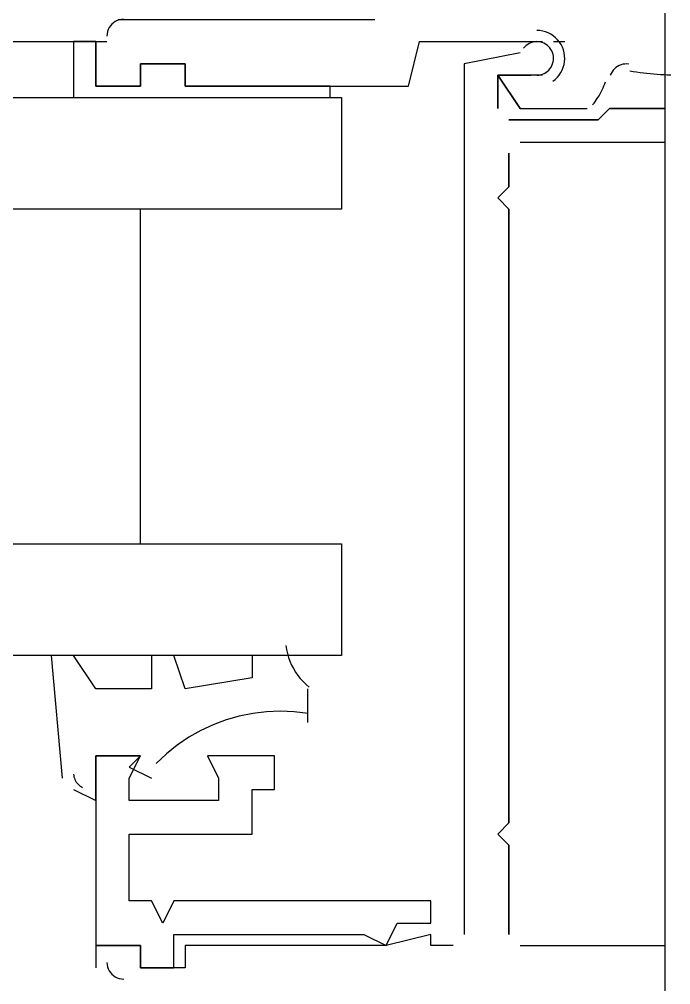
# Model space of a CAD drawing. Header units: millimetres. Extents: x 7649 to 34105, y 3983 to 25377.
# Drawn here: x 31865.79 to 31896.66, y 20700.91 to 20746.69 of the extents above; entities that cross this region are included whole.
import ezdxf

# ---------------------------------------------------------------- set-up
doc = ezdxf.new("R2010")
doc.units = ezdxf.units.MM

msp = doc.modelspace()

# ---------------------------------------------------------------- linework, layer by layer
at = {"layer": 'GEOMETRY', "color": 7}
for p, q in [((31870.05281, 20746.29159), (31870.00682, 20746.19994)), ((31870.10983, 20746.37601), (31870.05281, 20746.29159)), ((31870.17693, 20746.45224), (31870.10983, 20746.37601)), ((31870.25316, 20746.51933), (31870.17693, 20746.45224)), ((31870.33757, 20746.57635), (31870.25316, 20746.51933)), ((31870.42923, 20746.62235), (31870.33757, 20746.57635)), ((31870.52718, 20746.65637), (31870.42923, 20746.62235)), ((31870.47361, 20746.68472), (31882.64444, 20746.68472)), ((31870.63049, 20746.67748), (31870.52718, 20746.65637)), ((31870.73819, 20746.68472), (31870.63049, 20746.67748)), ((31869.95169, 20745.99868), (31869.94444, 20745.89097)), ((31869.9728, 20746.10198), (31869.95169, 20745.99868)), ((31870.00682, 20746.19994), (31869.9728, 20746.10198)), ((31890.46006, 20746.14788), (31890.31736, 20746.15556)), ((31890.59905, 20746.12531), (31890.46006, 20746.14788)), ((31890.73339, 20746.08853), (31890.59905, 20746.12531)), ((31890.86215, 20746.03824), (31890.73339, 20746.08853)), ((31890.98439, 20745.9751), (31890.86215, 20746.03824)), ((31891.09917, 20745.89983), (31890.98439, 20745.9751)), ((31891.20555, 20745.81309), (31891.09917, 20745.89983)), ((31891.3026, 20745.71557), (31891.20555, 20745.81309)), ((31191.55278, 20745.62639), (31869.94444, 20745.62639)), ((31192.61111, 20745.62639), (31869.41528, 20745.62639)), ((31869.41528, 20745.62639), (31868.35694, 20745.62639)), ((31868.35694, 20745.62639), (31868.35694, 20742.98056)), ((31869.41528, 20743.50972), (31869.41528, 20745.62639)), ((31869.41528, 20745.62639), (31869.41528, 20743.50972)), ((31884.23194, 20743.50972), (31884.76111, 20745.62639)), ((31884.76111, 20745.62639), (31890.05278, 20745.62639)), ((31884.76111, 20745.62639), (31890.58194, 20745.62639)), ((31889.74544, 20745.3831), (31889.68553, 20745.31308)), ((31889.81185, 20745.44471), (31889.74544, 20745.3831)), ((31889.88393, 20745.4977), (31889.81185, 20745.44471)), ((31889.96085, 20745.54188), (31889.88393, 20745.4977)), ((31890.04178, 20745.57703), (31889.96085, 20745.54188)), ((31890.12588, 20745.60295), (31890.04178, 20745.57703)), ((31890.21234, 20745.61943), (31890.12588, 20745.60295)), ((31890.3003, 20745.62626), (31890.21234, 20745.61943)), ((31890.38896, 20745.62324), (31890.3003, 20745.62626)), ((31890.47746, 20745.61016), (31890.38896, 20745.62324)), ((31890.56499, 20745.58682), (31890.47746, 20745.61016)), ((31890.65071, 20745.553), (31890.56499, 20745.58682)), ((31890.73198, 20745.50954), (31890.65071, 20745.553)), ((31890.80642, 20745.45793), (31890.73198, 20745.50954)), ((31890.87368, 20745.39893), (31890.80642, 20745.45793)), ((31890.93336, 20745.33331), (31890.87368, 20745.39893)), ((31891.11111, 20745.62639), (31891.64028, 20745.62639)), ((31891.38938, 20745.60797), (31891.3026, 20745.71557)), ((31891.46495, 20745.49097), (31891.38938, 20745.60797)), ((31891.52837, 20745.36525), (31891.46495, 20745.49097)), ((31891.57871, 20745.2315), (31891.52837, 20745.36525)), ((31889.52361, 20745.09722), (31886.87778, 20744.56806)), ((31890.98509, 20745.26183), (31890.93336, 20745.33331)), ((31891.02848, 20745.18526), (31890.98509, 20745.26183)), ((31891.06317, 20745.10438), (31891.02848, 20745.18526)), ((31891.08875, 20745.01994), (31891.06317, 20745.10438)), ((31891.10486, 20744.93271), (31891.08875, 20745.01994)), ((31891.11112, 20744.84346), (31891.10486, 20744.93271)), ((31891.61442, 20745.09313), (31891.57871, 20745.2315)), ((31891.63481, 20744.9538), (31891.61442, 20745.09313)), ((31891.64025, 20744.81462), (31891.63481, 20744.9538)), ((31873.64861, 20744.56806), (31871.53194, 20744.56806)), ((31871.53194, 20744.56806), (31871.53194, 20743.50972)), ((31871.53194, 20743.50972), (31871.53194, 20744.56806)), ((31871.53194, 20744.56806), (31873.64861, 20744.56806)), ((31873.64861, 20743.50972), (31873.64861, 20744.56806)), ((31873.64861, 20744.56806), (31873.64861, 20743.50972)), ((31886.87778, 20744.56806), (31886.87778, 20703.29306)), ((31890.99002, 20744.4111), (31891.03318, 20744.48946)), ((31891.03318, 20744.48946), (31891.06758, 20744.57327)), ((31891.06758, 20744.57327), (31891.09255, 20744.66197)), ((31891.09255, 20744.66197), (31891.10714, 20744.75296)), ((31891.10714, 20744.75296), (31891.11112, 20744.84346)), ((31891.5706, 20744.40897), (31891.60777, 20744.54111)), ((31891.60777, 20744.54111), (31891.63111, 20744.67669)), ((31891.63111, 20744.67669), (31891.64025, 20744.81462)), ((31894.14334, 20744.45556), (31894.06778, 20744.40428)), ((31894.14334, 20744.45556), (31894.06778, 20744.40428)), ((31894.22428, 20744.49786), (31894.14334, 20744.45556)), ((31894.22428, 20744.49786), (31894.14334, 20744.45556)), ((31894.30977, 20744.53068), (31894.22428, 20744.49786)), ((31894.30977, 20744.53068), (31894.22428, 20744.49786)), ((31894.39897, 20744.55353), (31894.30977, 20744.53068)), ((31894.39897, 20744.55353), (31894.30977, 20744.53068)), ((31894.49108, 20744.56592), (31894.39897, 20744.55353)), ((31894.49108, 20744.56592), (31894.39897, 20744.55353)), ((31894.58526, 20744.56735), (31894.49108, 20744.56592)), ((31894.58526, 20744.56735), (31894.49108, 20744.56592)), ((31894.68069, 20744.55734), (31894.58526, 20744.56735)), ((31894.68069, 20744.55734), (31894.58526, 20744.56735)), ((31889.52361, 20742.45139), (31888.46528, 20744.03889)), ((31888.46528, 20744.03889), (31888.46528, 20742.45139)), ((31888.46528, 20742.45139), (31888.46528, 20744.03889)), ((31888.46528, 20744.03889), (31890.05278, 20744.03889)), ((31890.58194, 20744.03889), (31888.46528, 20744.03889)), ((31888.46528, 20744.03889), (31889.52361, 20742.45139)), ((31890.31736, 20744.03889), (31890.40936, 20744.0442)), ((31890.40936, 20744.0442), (31890.4986, 20744.05977)), ((31890.4986, 20744.05977), (31890.58441, 20744.08507)), ((31890.58441, 20744.08507), (31890.66614, 20744.11956)), ((31890.66614, 20744.11956), (31890.7431, 20744.16271)), ((31890.7431, 20744.16271), (31890.81464, 20744.21397)), ((31890.81464, 20744.21397), (31890.88008, 20744.27281)), ((31890.88008, 20744.27281), (31890.93877, 20744.3387)), ((31890.93877, 20744.3387), (31890.99002, 20744.4111)), ((31891.29105, 20743.93694), (31891.37983, 20744.04427)), ((31891.37983, 20744.04427), (31891.45626, 20744.15946)), ((31891.45626, 20744.15946), (31891.51997, 20744.28139)), ((31891.51997, 20744.28139), (31891.5706, 20744.40897)), ((31893.83572, 20744.11917), (31893.79938, 20744.03036)), ((31893.83572, 20744.11917), (31893.79938, 20744.03036)), ((31893.88156, 20744.20146), (31893.83572, 20744.11917)), ((31893.88156, 20744.20146), (31893.83572, 20744.11917)), ((31893.93606, 20744.27673), (31893.88156, 20744.20146)), ((31893.93606, 20744.27673), (31893.88156, 20744.20146)), ((31893.99841, 20744.3445), (31893.93606, 20744.27673)), ((31893.99841, 20744.3445), (31893.93606, 20744.27673)), ((31894.06778, 20744.40428), (31893.99841, 20744.3445)), ((31894.06778, 20744.40428), (31893.99841, 20744.3445)), ((31894.72655, 20744.24253), (31894.88672, 20744.21682)), ((31894.72655, 20744.24253), (31894.88672, 20744.21682)), ((31894.88672, 20744.21682), (31895.04714, 20744.19284)), ((31894.88672, 20744.21682), (31895.04714, 20744.19284)), ((31895.04714, 20744.19284), (31895.20779, 20744.17059)), ((31895.04714, 20744.19284), (31895.20779, 20744.17059)), ((31895.20779, 20744.17059), (31895.36865, 20744.15007)), ((31895.20779, 20744.17059), (31895.36865, 20744.15007)), ((31895.36865, 20744.15007), (31895.52971, 20744.13128)), ((31895.36865, 20744.15007), (31895.52971, 20744.13128)), ((31895.52971, 20744.13128), (31895.69097, 20744.11423)), ((31895.52971, 20744.13128), (31895.69097, 20744.11423)), ((31895.69097, 20744.11423), (31895.8524, 20744.09891)), ((31895.69097, 20744.11423), (31895.8524, 20744.09891)), ((31895.8524, 20744.09891), (31896.01398, 20744.08532)), ((31895.8524, 20744.09891), (31896.01398, 20744.08532)), ((31896.01398, 20744.08532), (31896.17572, 20744.07348)), ((31896.01398, 20744.08532), (31896.17572, 20744.07348)), ((31896.17572, 20744.07348), (31896.33758, 20744.06337)), ((31896.17572, 20744.07348), (31896.33758, 20744.06337)), ((31896.33758, 20744.06337), (31896.49957, 20744.055)), ((31896.33758, 20744.06337), (31896.49957, 20744.055)), ((31896.49957, 20744.055), (31896.66166, 20744.04838)), ((31896.49957, 20744.055), (31896.66166, 20744.04838)), ((31891.07796, 20743.75024), (31891.19031, 20743.83856)), ((31891.19031, 20743.83856), (31891.29105, 20743.93694)), ((31893.45841, 20743.43102), (31893.49954, 20743.5271)), ((31893.45841, 20743.43102), (31893.49954, 20743.5271)), ((31893.49954, 20743.5271), (31893.53777, 20743.62447)), ((31893.49954, 20743.5271), (31893.53777, 20743.62447)), ((31893.53777, 20743.62447), (31893.57306, 20743.72307)), ((31893.53777, 20743.62447), (31893.57306, 20743.72307)), ((31871.53194, 20743.50972), (31869.41528, 20743.50972)), ((31869.41528, 20743.50972), (31871.53194, 20743.50972)), ((31880.52778, 20743.50972), (31873.64861, 20743.50972)), ((31873.64861, 20743.50972), (31884.23194, 20743.50972)), ((31880.52778, 20742.98056), (31880.52778, 20743.50972)), ((31893.26556, 20743.06095), (31893.31795, 20743.15121)), ((31893.26556, 20743.06095), (31893.31795, 20743.15121)), ((31893.31795, 20743.15121), (31893.36758, 20743.24302)), ((31893.31795, 20743.15121), (31893.36758, 20743.24302)), ((31893.36758, 20743.24302), (31893.41441, 20743.33631)), ((31893.36758, 20743.24302), (31893.41441, 20743.33631)), ((31893.41441, 20743.33631), (31893.45841, 20743.43102)), ((31893.41441, 20743.33631), (31893.45841, 20743.43102)), ((31868.35694, 20742.98056), (31880.52778, 20742.98056)), ((31892.96339, 20742.63508), (31893.02906, 20742.71665)), ((31892.96339, 20742.63508), (31893.02906, 20742.71665)), ((31893.02906, 20742.71665), (31893.09215, 20742.80009)), ((31893.02906, 20742.71665), (31893.09215, 20742.80009)), ((31893.09215, 20742.80009), (31893.15262, 20742.88532)), ((31893.09215, 20742.80009), (31893.15262, 20742.88532)), ((31893.15262, 20742.88532), (31893.21043, 20742.9723)), ((31893.15262, 20742.88532), (31893.21043, 20742.9723)), ((31893.21043, 20742.9723), (31893.26556, 20743.06095)), ((31893.21043, 20742.9723), (31893.26556, 20743.06095)), ((31889.52361, 20742.45139), (31892.69861, 20742.45139)), ((31889.52361, 20742.45139), (31892.69861, 20742.45139)), ((31893.22778, 20741.92222), (31893.75694, 20742.45139)), ((31893.75694, 20742.45139), (31893.22778, 20741.92222)), ((31893.75694, 20742.45139), (31896.40278, 20742.45139)), ((31896.40278, 20742.45139), (31893.75694, 20742.45139)), ((31888.99444, 20741.92222), (31893.22778, 20741.92222)), ((31893.22778, 20741.92222), (31888.99444, 20741.92222)), ((31889.52361, 20740.86389), (31896.40278, 20740.86389)), ((31889.52361, 20740.86389), (31896.40278, 20740.86389)), ((31888.99444, 20740.33472), (31888.99444, 20738.74722)), ((31888.99444, 20738.74722), (31888.99444, 20740.33472)), ((31888.99444, 20738.74722), (31888.46528, 20738.21806)), ((31888.46528, 20738.21806), (31888.99444, 20738.74722)), ((31888.46528, 20738.21806), (31888.99444, 20737.68889)), ((31888.99444, 20737.68889), (31888.46528, 20738.21806)), ((31871.53194, 20721.81389), (31871.53194, 20737.68889)), ((31888.99444, 20737.68889), (31888.99444, 20708.58472)), ((31888.99444, 20708.58472), (31888.99444, 20737.68889)), ((31878.42841, 20716.99906), (31878.45625, 20716.80535)), ((31868.35694, 20716.52222), (31867.29861, 20716.52222)), ((31867.29861, 20716.52222), (31867.82778, 20710.70139)), ((31869.41528, 20714.93472), (31868.35694, 20716.52222)), ((31873.11944, 20716.52222), (31872.06111, 20716.52222)), ((31872.06111, 20716.52222), (31872.06111, 20714.93472)), ((31873.64861, 20714.93472), (31873.11944, 20716.52222)), ((31878.41111, 20716.52222), (31876.82361, 20716.52222)), ((31876.82361, 20716.52222), (31876.82361, 20715.46389)), ((31878.45625, 20716.80535), (31878.49677, 20716.61503)), ((31878.49677, 20716.61503), (31878.54966, 20716.42865)), ((31878.54966, 20716.42865), (31878.61461, 20716.24678)), ((31878.61461, 20716.24678), (31878.69131, 20716.06999)), ((31878.69131, 20716.06999), (31878.77944, 20715.89883)), ((31878.77944, 20715.89883), (31878.87869, 20715.73387)), ((31878.87869, 20715.73387), (31878.98874, 20715.57567)), ((31876.82361, 20715.46389), (31873.64861, 20714.93472)), ((31878.98874, 20715.57567), (31879.10928, 20715.42479)), ((31879.10928, 20715.42479), (31879.24001, 20715.2818)), ((31879.24001, 20715.2818), (31879.38059, 20715.14726)), ((31879.38059, 20715.14726), (31879.53073, 20715.02173)), ((31872.06111, 20714.93472), (31869.41528, 20714.93472)), ((31879.46944, 20713.34722), (31879.46944, 20714.93472)), ((31876.85413, 20713.774), (31876.21559, 20713.64588)), ((31877.50274, 20713.85119), (31876.85413, 20713.774)), ((31878.15841, 20713.87649), (31877.50274, 20713.85119)), ((31878.81816, 20713.8489), (31878.15841, 20713.87649)), ((31879.47899, 20713.76743), (31878.81816, 20713.8489)), ((31875.59012, 20713.46782), (31874.9807, 20713.24081)), ((31876.21559, 20713.64588), (31875.59012, 20713.46782)), ((31874.39034, 20712.96583), (31873.82202, 20712.64386)), ((31874.9807, 20713.24081), (31874.39034, 20712.96583)), ((31873.82202, 20712.64386), (31873.27875, 20712.27587)), ((31873.27875, 20712.27587), (31872.76353, 20711.86287)), ((31869.41528, 20709.64306), (31869.41528, 20711.75972)), ((31869.41528, 20711.75972), (31871.53194, 20711.75972)), ((31871.53194, 20711.75972), (31869.41528, 20711.75972)), ((31869.41528, 20711.75972), (31869.41528, 20702.76389)), ((31871.53194, 20711.75972), (31871.00278, 20711.23056)), ((31871.00278, 20710.70139), (31871.53194, 20711.75972)), ((31872.76353, 20711.86287), (31872.27934, 20711.40582)), ((31877.88194, 20711.75972), (31874.70694, 20711.75972)), ((31874.70694, 20711.75972), (31875.23611, 20710.70139)), ((31877.88194, 20710.17222), (31877.88194, 20711.75972)), ((31871.00278, 20711.23056), (31872.06111, 20710.70139)), ((31868.35997, 20710.89681), (31868.36879, 20710.82934)), ((31868.36879, 20710.82934), (31868.38319, 20710.76348)), ((31868.38319, 20710.76348), (31868.40299, 20710.69953)), ((31868.40299, 20710.69953), (31868.42796, 20710.63778)), ((31868.42796, 20710.63778), (31868.45792, 20710.57853)), ((31868.45792, 20710.57853), (31868.49267, 20710.52208)), ((31871.00278, 20709.64306), (31871.00278, 20710.70139)), ((31875.23611, 20710.70139), (31875.23611, 20709.64306)), ((31868.35694, 20710.17222), (31869.41528, 20709.64306)), ((31868.49267, 20710.52208), (31868.532, 20710.46872)), ((31868.532, 20710.46872), (31868.57571, 20710.41875)), ((31868.57571, 20710.41875), (31868.62361, 20710.37247)), ((31868.62361, 20710.37247), (31868.6755, 20710.33017)), ((31868.6755, 20710.33017), (31868.73117, 20710.29214)), ((31868.73117, 20710.29214), (31868.79042, 20710.25869)), ((31876.82361, 20708.05556), (31876.82361, 20710.17222)), ((31876.82361, 20710.17222), (31877.88194, 20710.17222)), ((31875.23611, 20709.64306), (31871.00278, 20709.64306)), ((31888.99444, 20708.58472), (31888.46528, 20708.05556)), ((31888.46528, 20708.05556), (31888.99444, 20708.58472)), ((31871.00278, 20704.88056), (31871.00278, 20708.05556)), ((31871.00278, 20708.05556), (31876.82361, 20708.05556)), ((31888.46528, 20708.05556), (31888.99444, 20707.52639)), ((31888.99444, 20707.52639), (31888.46528, 20708.05556)), ((31888.99444, 20707.52639), (31888.99444, 20703.29306)), ((31888.99444, 20703.29306), (31888.99444, 20707.52639)), ((31872.06111, 20704.88056), (31871.00278, 20704.88056)), ((31872.59028, 20703.82222), (31872.06111, 20704.88056)), ((31873.11944, 20704.88056), (31872.59028, 20703.82222)), ((31885.29028, 20704.88056), (31873.11944, 20704.88056)), ((31885.29028, 20703.82222), (31885.29028, 20704.88056)), ((31883.17361, 20702.76389), (31883.70278, 20703.82222)), ((31883.70278, 20703.82222), (31885.29028, 20703.82222)), ((31873.11944, 20701.70556), (31873.11944, 20703.29306)), ((31873.11944, 20703.29306), (31882.11528, 20703.29306)), ((31882.11528, 20703.29306), (31883.17361, 20702.76389)), ((31885.29028, 20703.29306), (31883.17361, 20702.76389)), ((31885.29028, 20702.76389), (31885.29028, 20703.29306)), ((31869.41528, 20702.76389), (31871.53194, 20702.76389)), ((31871.53194, 20702.76389), (31869.41528, 20702.76389)), ((31869.41528, 20702.76389), (31869.41528, 20701.70556)), ((31871.53194, 20702.76389), (31871.53194, 20701.70556)), ((31871.53194, 20701.70556), (31871.53194, 20702.76389)), ((31883.17361, 20702.76389), (31873.64861, 20702.76389)), ((31873.64861, 20702.76389), (31873.64861, 20701.70556)), ((31886.34861, 20702.76389), (31885.29028, 20702.76389)), ((31889.52361, 20702.76389), (31896.40278, 20702.76389)), ((31889.52361, 20702.76389), (31896.40278, 20702.76389)), ((31869.94444, 20701.97014), (31869.95169, 20701.86243)), ((31869.95169, 20701.86243), (31869.9728, 20701.75913)), ((31869.9728, 20701.75913), (31870.00682, 20701.66117)), ((31870.00682, 20701.66117), (31870.05281, 20701.56952)), ((31870.05281, 20701.56952), (31870.10983, 20701.4851)), ((31870.10983, 20701.4851), (31870.17693, 20701.40887)), ((31871.53194, 20701.70556), (31873.11944, 20701.70556)), ((31873.64861, 20701.70556), (31871.53194, 20701.70556)), ((31870.17693, 20701.40887), (31870.25316, 20701.34178)), ((31870.25316, 20701.34178), (31870.33757, 20701.28476)), ((31870.33757, 20701.28476), (31870.42923, 20701.23877)), ((31870.42923, 20701.23877), (31870.52718, 20701.20474)), ((31870.52718, 20701.20474), (31870.63049, 20701.18363)), ((31870.63049, 20701.18363), (31870.73819, 20701.17639))]:
    msp.add_line(p, q, dxfattribs=at)
at = {"layer": 'RECTANGLES', "color": 7}
for p, q in [((31896.40278, 20636.61806), (31896.40278, 20786.90139)), ((31179.91111, 20742.98056), (31881.05694, 20742.98056)), ((31881.05694, 20742.98056), (31881.05694, 20737.68889)), ((31881.05694, 20737.68889), (31179.91111, 20737.68889)), ((31179.91111, 20721.81389), (31881.05694, 20721.81389)), ((31881.05694, 20721.81389), (31881.05694, 20716.52222)), ((31881.05694, 20716.52222), (31179.91111, 20716.52222))]:
    msp.add_line(p, q, dxfattribs=at)

doc.saveas('drawing.dxf')
